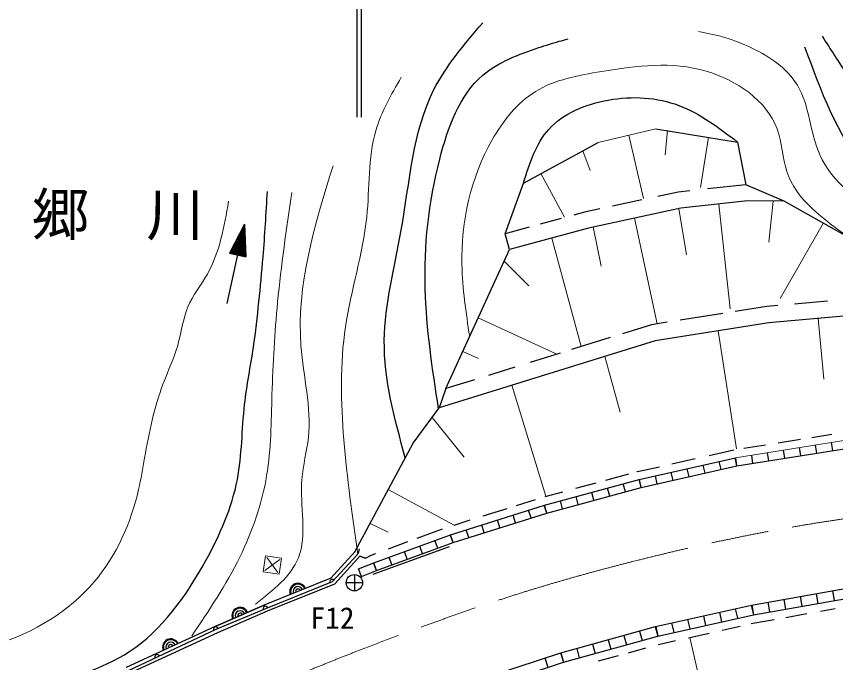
# Model space of a CAD drawing. Units: millimetres, scale not verified. Extents: x -56015503 to -55375503, y -162321055 to -161961055.
# Drawn here: x -55594702 to -55544642, y -162022578 to -161983105 of the extents above; entities that cross this region are included whole.
import ezdxf
from ezdxf.enums import TextEntityAlignment as Align

# ---------------------------------------------------------------- set-up
doc = ezdxf.new("R2010")
doc.units = ezdxf.units.MM
doc.header["$LTSCALE"] = 1000
doc.linetypes.add('CHAIN', pattern=[18.5, 12, -1.5, 3.5, -1.5])
for name, color, linetype, lineweight in [('M-BGD', 7, 'Continuous', 25), ('M-BMK', 2, 'CHAIN', 13), ('M-BMK-ROW', 30, 'Continuous', 13), ('M-BMK-SRVR', 3, 'Continuous', 25), ('M-STR-HTXT', 7, 'Continuous', 13), ('M-STR-STR3', 7, 'Continuous', 25)]:
    doc.layers.add(name, color=color, linetype=linetype, lineweight=lineweight)
doc.styles.add('ＭＳ ゴシック', font='')
doc.styles.get('ＭＳ ゴシック').set_extended_font_data('MS Gothic')

msp = doc.modelspace()

# ---------------------------------------------------------------- linework, layer by layer
at = {"layer": 'M-BGD', "lineweight": 13}
for p, q in [((-55559149, -161990800), (-55555629, -161989965)), ((-55556373, -161994235), (-55557283, -161990357)), ((-55554915, -161990081), (-55555065, -161991552)), ((-55552893, -161993553), (-55552401, -161990491)), ((-55560083, -161991308), (-55559632, -161992510)), ((-55561209, -161995370), (-55562654, -161992708)), ((-55548463, -161994384), (-55548729, -161996897)), ((-55554219, -161994850), (-55553751, -161997661)), ((-55551075, -162000975), (-55551768, -161994570)), ((-55555537, -162001888), (-55556922, -161995428)), ((-55559448, -161995958), (-55558978, -161998366)), ((-55548021, -162000346), (-55545389, -161995714)), ((-55560185, -162003275), (-55561988, -161996642)), ((-55564892, -161998054), (-55563386, -161999560)), ((-55561687, -162003728), (-55566477, -162001515)), ((-55545715, -162001551), (-55545366, -162005264)), ((-55550692, -162009525), (-55551828, -162002314)), ((-55567422, -162003578), (-55566469, -162004002)), ((-55558749, -162003877), (-55557812, -162007272)), ((-55562341, -162012417), (-55564432, -162005639)), ((-55569295, -162007602), (-55567333, -162010025)), ((-55550764, -162010072), (-55542917, -162008823)), ((-55567947, -162014173), (-55571976, -162012006)), ((-55573091, -162014087), (-55571979, -162014613)), ((-55579513, -162019047), (-55575480, -162017430)), ((-55587991, -162022887), (-55582547, -162020367)), ((-55553552, -162021035), (-55551919, -162028097))]:
    msp.add_line(p, q, dxfattribs=at)
at = {"layer": 'M-BGD'}
for p, q in [((-55555629, -161989965), (-55550637, -161990778)), ((-55563722, -161993289), (-55559149, -161990800)), ((-55550637, -161990778), (-55550137, -161993387)), ((-55564829, -161996380), (-55563722, -161993289)), ((-55550137, -161993387), (-55552464, -161993641)), ((-55547779, -161994386), (-55550137, -161993387)), ((-55554262, -161993837), (-55555496, -161994100)), ((-55553543, -161993758), (-55554262, -161993837)), ((-55556477, -161994310), (-55558282, -161994696)), ((-55550028, -161994381), (-55554103, -161994825)), ((-55550028, -161994381), (-55554103, -161994825)), ((-55547779, -161994386), (-55550028, -161994381)), ((-55544059, -161996487), (-55547779, -161994386)), ((-55559050, -161994860), (-55559981, -161995059)), ((-55554103, -161994825), (-55559745, -161996031)), ((-55554103, -161994825), (-55559745, -161996031)), ((-55561411, -161995449), (-55562693, -161995798)), ((-55559981, -161995059), (-55560635, -161995237)), ((-55581828, -162000643), (-55580762, -161995801)), ((-55580762, -161995801), (-55581683, -161997577)), ((-55580857, -161995985), (-55580753, -161996008)), ((-55580834, -161995939), (-55580755, -161995956)), ((-55580810, -161995893), (-55580757, -161995905)), ((-55580786, -161995847), (-55580760, -161995853)), ((-55580762, -161995801), (-55580672, -161997799)), ((-55563360, -161995980), (-55564829, -161996380)), ((-55581120, -161996490), (-55580727, -161996577)), ((-55581096, -161996444), (-55580729, -161996525)), ((-55581072, -161996398), (-55580732, -161996473)), ((-55581048, -161996353), (-55580734, -161996422)), ((-55581024, -161996307), (-55580736, -161996370)), ((-55581000, -161996261), (-55580739, -161996318)), ((-55580977, -161996215), (-55580741, -161996267)), ((-55580953, -161996169), (-55580743, -161996215)), ((-55580929, -161996123), (-55580746, -161996163)), ((-55580905, -161996077), (-55580748, -161996111)), ((-55580881, -161996031), (-55580750, -161996060)), ((-55564567, -161997345), (-55564829, -161996380)), ((-55559745, -161996031), (-55564567, -161997345)), ((-55559745, -161996031), (-55564567, -161997345)), ((-55581358, -161996950), (-55580704, -161997094)), ((-55581334, -161996904), (-55580706, -161997042)), ((-55581310, -161996858), (-55580708, -161996990)), ((-55581286, -161996812), (-55580711, -161996939)), ((-55581263, -161996766), (-55580713, -161996887)), ((-55581239, -161996720), (-55580715, -161996835)), ((-55581215, -161996674), (-55580718, -161996784)), ((-55581191, -161996628), (-55580720, -161996732)), ((-55581167, -161996582), (-55580722, -161996680)), ((-55581143, -161996536), (-55580725, -161996628)), ((-55581620, -161997455), (-55580678, -161997663)), ((-55581596, -161997409), (-55580680, -161997611)), ((-55581572, -161997363), (-55580683, -161997559)), ((-55581549, -161997317), (-55580685, -161997508)), ((-55581525, -161997272), (-55580687, -161997456)), ((-55581501, -161997226), (-55580690, -161997404)), ((-55581477, -161997180), (-55580692, -161997352)), ((-55581453, -161997134), (-55580694, -161997301)), ((-55581429, -161997088), (-55580697, -161997249)), ((-55581406, -161997042), (-55580699, -161997197)), ((-55581382, -161996996), (-55580701, -161997146)), ((-55568458, -162005841), (-55564567, -161997345)), ((-55581683, -161997577), (-55580672, -161997799)), ((-55581668, -161997547), (-55580673, -161997766)), ((-55581644, -161997501), (-55580676, -161997714)), ((-55545142, -162000494), (-55547160, -162000678)), ((-55548851, -162000832), (-55550784, -162001137)), ((-55548164, -162000769), (-55548851, -162000832)), ((-55538329, -162000879), (-55548728, -162001824)), ((-55551524, -162001254), (-55554137, -162001666)), ((-55555887, -162001943), (-55557656, -162002491)), ((-55554930, -162001792), (-55555887, -162001943)), ((-55548728, -162001824), (-55555660, -162002919)), ((-55555660, -162002919), (-55568858, -162007011)), ((-55558411, -162002725), (-55560785, -162003461)), ((-55561464, -162003672), (-55563298, -162004241)), ((-55564236, -162004532), (-55565854, -162005033)), ((-55566711, -162005299), (-55568458, -162005841)), ((-55568458, -162005841), (-55568858, -162007011)), ((-55570461, -162009179), (-55568858, -162007011)), ((-55548152, -162009150), (-55546789, -162008933)), ((-55546090, -162008822), (-55544873, -162008628)), ((-55574014, -162015810), (-55570461, -162009179)), ((-55550669, -162010563), (-55542852, -162009319)), ((-55550669, -162010563), (-55542852, -162009319)), ((-55550258, -162009485), (-55548930, -162009274)), ((-55546761, -162009941), (-55546839, -162009447)), ((-55545784, -162009786), (-55545862, -162009292)), ((-55544806, -162009630), (-55544885, -162009136)), ((-55552366, -162009921), (-55550858, -162009581)), ((-55549692, -162010408), (-55549771, -162009914)), ((-55548715, -162010252), (-55548794, -162009758)), ((-55547738, -162010097), (-55547816, -162009603)), ((-55556641, -162011400), (-55550764, -162010072)), ((-55554645, -162010436), (-55553220, -162010114)), ((-55551645, -162010783), (-55551755, -162010296)), ((-55550669, -162010563), (-55550780, -162010075)), ((-55550669, -162010563), (-55550748, -162010069)), ((-55556791, -162010922), (-55556761, -162010914)), ((-55556749, -162010911), (-55555413, -162010610)), ((-55556521, -162011885), (-55550669, -162010563)), ((-55556521, -162011885), (-55550669, -162010563)), ((-55554571, -162011445), (-55554681, -162010957)), ((-55553595, -162011224), (-55553705, -162010736)), ((-55552620, -162011004), (-55552730, -162010516)), ((-55562436, -162012961), (-55556641, -162011400)), ((-55558677, -162011430), (-55557283, -162011055)), ((-55556521, -162011885), (-55556651, -162011402)), ((-55556521, -162011885), (-55556631, -162011398)), ((-55555546, -162011665), (-55555656, -162011177)), ((-55562296, -162013441), (-55556521, -162011885)), ((-55562296, -162013441), (-55556521, -162011885)), ((-55560522, -162011927), (-55559277, -162011592)), ((-55558446, -162012404), (-55558576, -162011921)), ((-55557484, -162012144), (-55557614, -162011662)), ((-55562391, -162012431), (-55561301, -162012137)), ((-55560371, -162012922), (-55560501, -162012439)), ((-55559409, -162012663), (-55559539, -162012180)), ((-55568179, -162014770), (-55562436, -162012961)), ((-55564136, -162012972), (-55562975, -162012606)), ((-55562296, -162013441), (-55562446, -162012964)), ((-55562296, -162013441), (-55562426, -162012958)), ((-55561333, -162013181), (-55561463, -162012699)), ((-55568018, -162015243), (-55562296, -162013441)), ((-55568018, -162015243), (-55562296, -162013441)), ((-55566179, -162013616), (-55564720, -162013156)), ((-55563250, -162013741), (-55563400, -162013264)), ((-55567948, -162014173), (-55566976, -162013867)), ((-55565157, -162014342), (-55565307, -162013865)), ((-55564203, -162014042), (-55564353, -162013565)), ((-55570212, -162014980), (-55568656, -162014412)), ((-55567064, -162014943), (-55567214, -162014466)), ((-55566110, -162014643), (-55566261, -162014166)), ((-55572866, -162016481), (-55568179, -162014770)), ((-55568018, -162015243), (-55568189, -162014774)), ((-55568018, -162015243), (-55568168, -162014767)), ((-55572899, -162017182), (-55568228, -162015478)), ((-55572689, -162016948), (-55568018, -162015243)), ((-55571964, -162015619), (-55570774, -162015185)), ((-55569886, -162015925), (-55570058, -162015456)), ((-55568952, -162015584), (-55569123, -162015115)), ((-55575480, -162017430), (-55574014, -162015810)), ((-55574014, -162015810), (-55575480, -162017430)), ((-55573878, -162015995), (-55575412, -162017645)), ((-55573362, -162016189), (-55573032, -162016009)), ((-55573032, -162016009), (-55572743, -162015904)), ((-55570820, -162016266), (-55570992, -162015797)), ((-55575246, -162017766), (-55573718, -162016079)), ((-55573801, -162016849), (-55572866, -162016481)), ((-55573718, -162016079), (-55573362, -162016189)), ((-55573362, -162016189), (-55573718, -162016079)), ((-55572689, -162016948), (-55572872, -162016483)), ((-55572689, -162016948), (-55572860, -162016479)), ((-55571755, -162016607), (-55571926, -162016138)), ((-55573618, -162017315), (-55573801, -162016849)), ((-55573618, -162017315), (-55572689, -162016948)), ((-55575480, -162017430), (-55579513, -162019047)), ((-55575412, -162017645), (-55579478, -162019286)), ((-55579358, -162019416), (-55575246, -162017766)), ((-55549784, -162019064), (-55543835, -162018021)), ((-55549784, -162019064), (-55543835, -162018021)), ((-55545825, -162018370), (-55545721, -162018961)), ((-55544838, -162018197), (-55544735, -162018788)), ((-55549667, -162019652), (-55543748, -162018615)), ((-55548784, -162018889), (-55548681, -162019479)), ((-55547798, -162018716), (-55547694, -162019307)), ((-55546811, -162018543), (-55546708, -162019134)), ((-55582547, -162020367), (-55579513, -162019047)), ((-55579513, -162019047), (-55582547, -162020367)), ((-55579478, -162019286), (-55582513, -162020547)), ((-55582383, -162020732), (-55579358, -162019416)), ((-55555651, -162020379), (-55549784, -162019064)), ((-55555651, -162020379), (-55549784, -162019064)), ((-55551744, -162019503), (-55551613, -162020089)), ((-55550771, -162019285), (-55550640, -162019871)), ((-55549798, -162019067), (-55549667, -162019652)), ((-55549771, -162019061), (-55549667, -162019652)), ((-55545569, -162019442), (-55544665, -162019283)), ((-55555505, -162020961), (-55549667, -162019652)), ((-55553690, -162019939), (-55553559, -162020525)), ((-55552717, -162019721), (-55552586, -162020307)), ((-55549569, -162020143), (-55548402, -162019938)), ((-55547689, -162019813), (-55546397, -162019587)), ((-55582547, -162020367), (-55587991, -162022887)), ((-55561437, -162021978), (-55555651, -162020379)), ((-55561437, -162021978), (-55555651, -162020379)), ((-55555665, -162020383), (-55555505, -162020961)), ((-55555636, -162020375), (-55555505, -162020961)), ((-55554663, -162020157), (-55554532, -162020743)), ((-55551569, -162020591), (-55550477, -162020346)), ((-55549795, -162020194), (-55549569, -162020143)), ((-55582513, -162020547), (-55589681, -162023928)), ((-55587824, -162023251), (-55582383, -162020732)), ((-55561264, -162022552), (-55555505, -162020961)), ((-55557585, -162020913), (-55557425, -162021491)), ((-55556625, -162020648), (-55556465, -162021226)), ((-55553641, -162021055), (-55552366, -162020770)), ((-55559504, -162021443), (-55559344, -162022022)), ((-55558544, -162021178), (-55558385, -162021756)), ((-55555490, -162021475), (-55555384, -162021446)), ((-55555384, -162021446), (-55554421, -162021230)), ((-55567176, -162023855), (-55561437, -162021978)), ((-55567176, -162023855), (-55561437, -162021978)), ((-55561451, -162021982), (-55561264, -162022552)), ((-55561424, -162021974), (-55561264, -162022552)), ((-55560464, -162021709), (-55560304, -162022287)), ((-55557301, -162021976), (-55556233, -162021681)), ((-55562403, -162022294), (-55562217, -162022864)), ((-55559124, -162022480), (-55557913, -162022145)), ((-55566981, -162024422), (-55561264, -162022552))]:
    msp.add_line(p, q, dxfattribs=at)
for centre, radius, start, end in [((-55574244, -162015654), 500, 317.0858, 2.0858), ((-55575412, -162017645), 150, 47.0858, 201.9819), ((-55577496, -162018238), 500, 21.8519, 201.8519), ((-55577496, -162018238), 450, 21.8519, 201.8519), ((-55577496, -162018238), 300, 21.8519, 201.8519), ((-55577496, -162018238), 150, 21.8519, 201.8519), ((-55581030, -162019707), 500, 23.5172, 203.5172), ((-55581030, -162019707), 450, 23.5172, 203.5172), ((-55581030, -162019707), 300, 23.5172, 203.5172), ((-55579478, -162019286), 150, 21.9819, 202.5655), ((-55581030, -162019707), 150, 23.5172, 203.5172), ((-55582513, -162020547), 150, 22.5655, 205.2525), ((-55585269, -162021627), 500, 24.839, 204.839), ((-55585269, -162021627), 450, 24.839, 204.839), ((-55585269, -162021627), 300, 24.839, 204.839), ((-55585269, -162021627), 150, 24.839, 204.839), ((-55586097, -162022238), 150, 25.2525, 205.2525)]:
    msp.add_arc(centre, radius, start, end, dxfattribs=at)
for points, knots in [([(-55570936, -162010066), (-55571590, -162007673), (-55572244, -162005280), (-55572221, -162002898), (-55572200, -162000672), (-55571587, -161998454), (-55571183, -161996172), (-55570660, -161993213), (-55570489, -161990144), (-55569185, -161987578), (-55568439, -161986110), (-55567322, -161984806), (-55566204, -161983503)], [0, 0, 0, 0, 1, 1, 1, 2, 2, 2, 3, 3, 3, 4, 4, 4, 4]), ([(-55568906, -162007076), (-55569278, -162004631), (-55569650, -162002186), (-55569721, -161999757), (-55569797, -161997126), (-55569519, -161994513), (-55568833, -161991831), (-55568337, -161989890), (-55567628, -161987913), (-55566193, -161986696), (-55565245, -161985891), (-55563980, -161985419), (-55562767, -161985012), (-55562563, -161984943), (-55562360, -161984877), (-55562157, -161984812), (-55561953, -161984748), (-55561748, -161984685), (-55561542, -161984627), (-55561355, -161984575), (-55561167, -161984526), (-55560980, -161984477)], [0, 0, 0, 0, 1, 1, 1, 2, 2, 2, 3, 3, 3, 4, 4, 4, 5, 5, 5, 6, 6, 6, 7, 7, 7, 7]), ([(-55545457, -161984321), (-55545208, -161984714), (-55544958, -161985108), (-55544704, -161985499), (-55544169, -161986323), (-55543613, -161987136), (-55543135, -161987992), (-55542907, -161988402), (-55542696, -161988821), (-55542478, -161989240), (-55541739, -161990661), (-55540915, -161992072), (-55539870, -161993253), (-55537548, -161995875), (-55534133, -161997363), (-55531115, -161999276), (-55529606, -162000233), (-55528195, -162001297), (-55526684, -162002212), (-55525819, -162002735), (-55524921, -162003210), (-55524023, -162003684)], [0, 0, 0, 0, 1, 1, 1, 2, 2, 2, 3, 3, 3, 4, 4, 4, 5, 5, 5, 6, 6, 6, 7, 7, 7, 7]), ([(-55546533, -161984962), (-55545557, -161987636), (-55544580, -161990310), (-55542841, -161992412), (-55541656, -161993844), (-55540116, -161995010), (-55538597, -161996162), (-55536544, -161997718), (-55534528, -161999249), (-55532402, -162000646), (-55531520, -162001225), (-55530619, -162001781), (-55529719, -162002338)], [0, 0, 0, 0, 1, 1, 1, 2, 2, 2, 3, 3, 3, 4, 4, 4, 4]), ([(-55563722, -161993289), (-55563338, -161992084), (-55562953, -161990880), (-55562169, -161990005), (-55561294, -161989029), (-55559921, -161988463), (-55558533, -161988214), (-55557051, -161987948), (-55555550, -161988044), (-55554217, -161988544), (-55552918, -161989032), (-55551777, -161989905), (-55550637, -161990778)], [0, 0, 0, 0, 1, 1, 1, 2, 2, 2, 3, 3, 3, 4, 4, 4, 4]), ([(-55689348, -162072452), (-55685534, -162070893), (-55681721, -162069335), (-55677929, -162067629), (-55674424, -162066053), (-55670939, -162064350), (-55667924, -162062046), (-55664338, -162059305), (-55661420, -162055713), (-55657999, -162052702), (-55655825, -162050788), (-55653448, -162049109), (-55651010, -162047582), (-55643900, -162043129), (-55636267, -162039970), (-55628980, -162035212), (-55625635, -162033028), (-55622364, -162030506), (-55618526, -162030191), (-55618198, -162030164), (-55617866, -162030153), (-55617537, -162030126), (-55614968, -162029914), (-55612591, -162028710), (-55610124, -162027899), (-55606860, -162026826), (-55603438, -162026441), (-55600112, -162025746), (-55597954, -162025295), (-55595835, -162024714), (-55593664, -162024131), (-55591604, -162023579), (-55589496, -162023025), (-55587771, -162021887), (-55585794, -162020583), (-55584319, -162018512), (-55583129, -162016351), (-55582252, -162014760), (-55581529, -162013120), (-55581200, -162011393), (-55580916, -162009900), (-55580925, -162008343), (-55580757, -162006817), (-55580627, -162005638), (-55580391, -162004477), (-55580215, -162003307), (-55580078, -162002391), (-55579977, -162001469), (-55579883, -162000547), (-55579789, -161999629), (-55579701, -161998710), (-55579626, -161997790), (-55579519, -161996461), (-55579440, -161995130), (-55579361, -161993800)], [0, 0, 0, 0, 1, 1, 1, 2, 2, 2, 3, 3, 3, 4, 4, 4, 5, 5, 5, 6, 6, 6, 7, 7, 7, 8, 8, 8, 9, 9, 9, 10, 10, 10, 11, 11, 11, 12, 12, 12, 13, 13, 13, 14, 14, 14, 15, 15, 15, 16, 16, 16, 17, 17, 17, 18, 18, 18, 18])]:
    msp.add_open_spline(points, degree=3, knots=knots, dxfattribs=at)
at = {"layer": 'M-BGD', "lineweight": 13}
for points, knots in [([(-55553016, -161984027), (-55552759, -161984079), (-55552501, -161984132), (-55552244, -161984187), (-55551987, -161984243), (-55551730, -161984300), (-55551478, -161984373), (-55551225, -161984445), (-55550978, -161984533), (-55550729, -161984628), (-55549274, -161985185), (-55547740, -161986022), (-55546972, -161987311), (-55546232, -161988555), (-55546205, -161990221), (-55545611, -161991552), (-55544855, -161993250), (-55543179, -161994406), (-55541714, -161995681), (-55540154, -161997039), (-55538834, -161998532), (-55537513, -162000025)], [0, 0, 0, 0, 1, 1, 1, 2, 2, 2, 3, 3, 3, 4, 4, 4, 5, 5, 5, 6, 6, 6, 7, 7, 7, 7]), ([(-55567003, -162002664), (-55567225, -162001200), (-55567447, -161999736), (-55567474, -161998256), (-55567520, -161995641), (-55566955, -161992976), (-55565627, -161990647), (-55564956, -161989469), (-55564090, -161988377), (-55562988, -161987695), (-55561811, -161986966), (-55560365, -161986706), (-55558936, -161986472), (-55556781, -161986120), (-55554664, -161985829), (-55552550, -161986450), (-55550703, -161986993), (-55548859, -161988234), (-55548223, -161989974), (-55547917, -161990810), (-55547891, -161991761), (-55547619, -161992586), (-55547048, -161994313), (-55545401, -161995484), (-55543753, -161996656)], [0, 0, 0, 0, 1, 1, 1, 2, 2, 2, 3, 3, 3, 4, 4, 4, 5, 5, 5, 6, 6, 6, 7, 7, 7, 8, 8, 8, 8]), ([(-55573841, -162015946), (-55574172, -162013634), (-55574502, -162011321), (-55574693, -162008979), (-55574881, -162006675), (-55574934, -162004341), (-55574591, -162002072), (-55574252, -161999823), (-55573524, -161997637), (-55573291, -161995350), (-55573111, -161993583), (-55573226, -161991755), (-55572742, -161990089), (-55572410, -161988950), (-55571798, -161987887), (-55571186, -161986824)], [0, 0, 0, 0, 1, 1, 1, 2, 2, 2, 3, 3, 3, 4, 4, 4, 5, 5, 5, 5]), ([(-55580098, -162019012), (-55579004, -162018152), (-55577909, -162017292), (-55577469, -162016175), (-55576923, -162014792), (-55577381, -162013014), (-55577256, -162011388), (-55577188, -162010507), (-55576949, -162009670), (-55576860, -162008820), (-55576666, -162006987), (-55577167, -162005098), (-55577311, -162003230), (-55577600, -161999507), (-55576475, -161995867), (-55575350, -161992228)], [0, 0, 0, 0, 1, 1, 1, 2, 2, 2, 3, 3, 3, 4, 4, 4, 5, 5, 5, 5]), ([(-55583990, -162020952), (-55582939, -162019394), (-55581888, -162017835), (-55581058, -162016147), (-55580280, -162014567), (-55579696, -162012874), (-55579409, -162011144), (-55579139, -162009515), (-55579132, -162007854), (-55579084, -162006199), (-55579029, -162004310), (-55578920, -162002430), (-55578739, -162000556), (-55578522, -161998316), (-55578201, -161996084), (-55577880, -161993853)], [0, 0, 0, 0, 1, 1, 1, 2, 2, 2, 3, 3, 3, 4, 4, 4, 5, 5, 5, 5]), ([(-55751642, -162065664), (-55748725, -162066366), (-55745807, -162067068), (-55743455, -162068718), (-55741913, -162069800), (-55740613, -162071289), (-55739109, -162072453), (-55736317, -162074614), (-55732819, -162075651), (-55729377, -162076757), (-55726873, -162077561), (-55724398, -162078402), (-55721860, -162078606), (-55718731, -162078857), (-55715506, -162078139), (-55712420, -162077186), (-55706625, -162075396), (-55701319, -162072776), (-55695696, -162070724), (-55690935, -162068987), (-55685947, -162067657), (-55681514, -162065303), (-55678661, -162063788), (-55676039, -162061848), (-55673345, -162059941), (-55667457, -162055774), (-55661225, -162051761), (-55657414, -162045721), (-55656911, -162044925), (-55656451, -162044094), (-55655903, -162043346), (-55653638, -162040258), (-55649873, -162038601), (-55646387, -162036658), (-55643107, -162034829), (-55640075, -162032746), (-55636603, -162031751), (-55633836, -162030959), (-55630791, -162030857), (-55628128, -162029688), (-55626314, -162028892), (-55624677, -162027601), (-55622818, -162027023), (-55621102, -162026490), (-55619197, -162026565), (-55617387, -162026268), (-55614187, -162025742), (-55611283, -162024053), (-55608172, -162023268), (-55604197, -162022265), (-55599883, -162022739), (-55595920, -162021474), (-55593646, -162020749), (-55591488, -162019451), (-55589943, -162017636), (-55588582, -162016039), (-55587697, -162014041), (-55587231, -162012003), (-55587086, -162011365), (-55586981, -162010723), (-55586869, -162010080), (-55586599, -162008536), (-55586286, -162006986), (-55585728, -162005524), (-55585433, -162004752), (-55585070, -162004004), (-55584844, -162003206), (-55584622, -162002422), (-55584531, -162001590), (-55584217, -162000849), (-55583917, -162000142), (-55583413, -161999518), (-55583031, -161998842), (-55582274, -161997499), (-55582003, -161995948), (-55581732, -161994398)], [0, 0, 0, 0, 1, 1, 1, 2, 2, 2, 3, 3, 3, 4, 4, 4, 5, 5, 5, 6, 6, 6, 7, 7, 7, 8, 8, 8, 9, 9, 9, 10, 10, 10, 11, 11, 11, 12, 12, 12, 13, 13, 13, 14, 14, 14, 15, 15, 15, 16, 16, 16, 17, 17, 17, 18, 18, 18, 19, 19, 19, 20, 20, 20, 21, 21, 21, 22, 22, 22, 23, 23, 23, 24, 24, 24, 25, 25, 25, 25])]:
    msp.add_open_spline(points, degree=3, knots=knots, dxfattribs=at)
at = {"layer": 'M-BMK'}
msp.add_open_spline([(-55498665, -162016006), (-55498811, -162015971), (-55498958, -162015937), (-55499104, -162015901), (-55499272, -162015861), (-55499439, -162015819), (-55499606, -162015778), (-55499774, -162015737), (-55499941, -162015696), (-55500109, -162015657), (-55500359, -162015598), (-55500609, -162015542), (-55500860, -162015486), (-55501110, -162015429), (-55501361, -162015374), (-55501612, -162015320), (-55501863, -162015265), (-55502114, -162015212), (-55502365, -162015160), (-55504035, -162014813), (-55505713, -162014505), (-55507396, -162014229), (-55509722, -162013847), (-55512058, -162013527), (-55514401, -162013278), (-55517519, -162012945), (-55520651, -162012737), (-55523785, -162012651), (-55526350, -162012580), (-55528918, -162012590), (-55531483, -162012677), (-55534387, -162012776), (-55537289, -162012973), (-55540178, -162013288), (-55543073, -162013604), (-55545957, -162014038), (-55548819, -162014577), (-55551447, -162015072), (-55554056, -162015657), (-55556650, -162016306), (-55558965, -162016886), (-55561267, -162017518), (-55563546, -162018225), (-55566071, -162019009), (-55568567, -162019885), (-55571047, -162020804), (-55573393, -162021673), (-55575725, -162022581), (-55578026, -162023560), (-55580281, -162024519), (-55582506, -162025547), (-55584725, -162026587), (-55586234, -162027294), (-55587739, -162028006), (-55589237, -162028736), (-55589486, -162028858), (-55589735, -162028980), (-55589984, -162029103), (-55590233, -162029225), (-55590482, -162029349), (-55590731, -162029473), (-55590979, -162029596), (-55591227, -162029721), (-55591475, -162029846), (-55591676, -162029948), (-55591877, -162030050), (-55592077, -162030153), (-55592277, -162030256), (-55592476, -162030361), (-55592677, -162030462), (-55592862, -162030555), (-55593049, -162030646), (-55593235, -162030737)], degree=3, knots=[0, 0, 0, 0, 1, 1, 1, 2, 2, 2, 3, 3, 3, 4, 4, 4, 5, 5, 5, 6, 6, 6, 7, 7, 7, 8, 8, 8, 9, 9, 9, 10, 10, 10, 11, 11, 11, 12, 12, 12, 13, 13, 13, 14, 14, 14, 15, 15, 15, 16, 16, 16, 17, 17, 17, 18, 18, 18, 19, 19, 19, 20, 20, 20, 21, 21, 21, 22, 22, 22, 23, 23, 23, 24, 24, 24, 24], dxfattribs=at)
at = {"layer": 'M-BMK-ROW'}
for p, q in [((-55579488, -162016049), (-55579629, -162017039)), ((-55578611, -162016274), (-55579516, -162016954)), ((-55578498, -162016189), (-55579488, -162016049)), ((-55579403, -162016162), (-55578724, -162017067)), ((-55578639, -162017180), (-55578498, -162016189)), ((-55579629, -162017039), (-55578639, -162017180))]:
    msp.add_line(p, q, dxfattribs=at)
at = {"layer": 'M-BMK-SRVR'}
for p, q in [((-55574046, -162017197), (-55574046, -162018197)), ((-55573546, -162017697), (-55574546, -162017697))]:
    msp.add_line(p, q, dxfattribs=at)
msp.add_circle((-55574046, -162017697), 500, dxfattribs=at)
at = {"layer": 'M-STR-STR3'}
for p, q in [((-55573878, -161989252), (-55573878, -161977560)), ((-55573618, -161989252), (-55573618, -161977560))]:
    msp.add_line(p, q, dxfattribs=at)

# ---------------------------------------------------------------- texts
at = {"layer": 'M-BMK-SRVR', "style": 'ＭＳ ゴシック'}
msp.add_text('F12', height=1320, rotation=0.066, dxfattribs=at).set_placement((-55576732, -162020911), align=Align.BOTTOM_LEFT)
at = {"layer": 'M-STR-HTXT', "style": 'ＭＳ ゴシック'}
msp.add_text('郷\u3000川', height=2566, rotation=359.983, dxfattribs=at).set_placement((-55593758, -161995203), align=Align.MIDDLE_LEFT)

doc.saveas('drawing.dxf')
